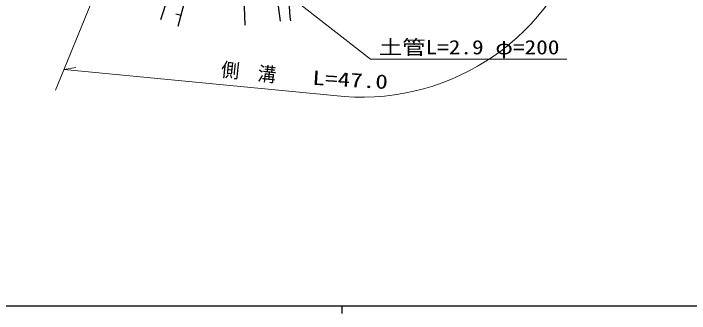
# Model space of a CAD drawing. Units: millimetres, scale not verified. Extents: x 40000 to 680000, y 20000 to 380000.
# Drawn here: x 125736 to 212764, y 204000 to 242662 of the extents above; entities that cross this region are included whole.
import ezdxf
from ezdxf.enums import TextEntityAlignment as Align

# ---------------------------------------------------------------- set-up
doc = ezdxf.new("R2010")
doc.units = ezdxf.units.MM
doc.header["$LTSCALE"] = 1000
for name, color, linetype, lineweight in [('M-BGD', 7, 'Continuous', 25), ('M-STR-HTXT', 7, 'Continuous', 13), ('M-TTL-BAND', 7, 'Continuous', 25)]:
    doc.layers.add(name, color=color, linetype=linetype, lineweight=lineweight)
doc.styles.add('ＭＳ ゴシック', font='')
doc.styles.get('ＭＳ ゴシック').set_extended_font_data('MS Gothic')

msp = doc.modelspace()

# ---------------------------------------------------------------- linework, layer by layer
at = {"layer": 'M-BGD'}
for p, q in [((148286, 252741), (144644, 241862)), ((146932, 241022), (149873, 251947)), ((155570, 241162), (155196, 250220)), ((147300, 242387), (146617, 242571))]:
    msp.add_line(p, q, dxfattribs=at)
for points in [[(169773, 259378), (168251, 258414), (166935, 257466), (166026, 256681), (165163, 255782), (163795, 254078), (162531, 252334), (162212, 251714), (161960, 250958), (161520, 249577), (161118, 247928), (161151, 245067), (161308, 242208), (161396, 241730)], [(160119, 241667), (159747, 244253), (159458, 247041), (159390, 248637), (159424, 250265), (159573, 251858), (159804, 253280), (160371, 255862)]]:
    msp.add_lwpolyline(points, dxfattribs=at)
at = {"layer": 'M-STR-HTXT'}
for p, q in [((131138, 232761), (140646, 256086)), ((148328, 255043), (171704, 236760)), ((171704, 236760), (196953, 236760)), ((132243, 235442), (133776, 235717)), ((166981, 232102), (132243, 235442))]:
    msp.add_line(p, q, dxfattribs=at)
msp.add_arc((170591, 261712), 29829, 263.04803, 341.70584, dxfattribs=at)
at = {"layer": 'M-TTL-BAND'}
for p, q in [((40000, 205000), (579000, 205000)), ((168000, 205000), (168000, 204000))]:
    msp.add_line(p, q, dxfattribs=at)

# ---------------------------------------------------------------- texts
at = {"layer": 'M-STR-HTXT', "style": 'ＭＳ ゴシック', "width": 1.2}
msp.add_text('土管L=2.9 φ=200', height=1833, dxfattribs=at).set_placement((172782, 236852), align=Align.BOTTOM_LEFT)
at = {"layer": 'M-STR-HTXT', "style": 'ＭＳ ゴシック'}
for s, rotation, width, p in [('側\u3000溝', 353.9, 0.95, (152314, 234028)), ('L=47.0', 356.7, 1.3, (164144, 232934))]:
    msp.add_text(s, height=1833, rotation=rotation, dxfattribs=dict(at, width=width)).set_placement(p, align=Align.BOTTOM_LEFT)

doc.saveas('drawing.dxf')
